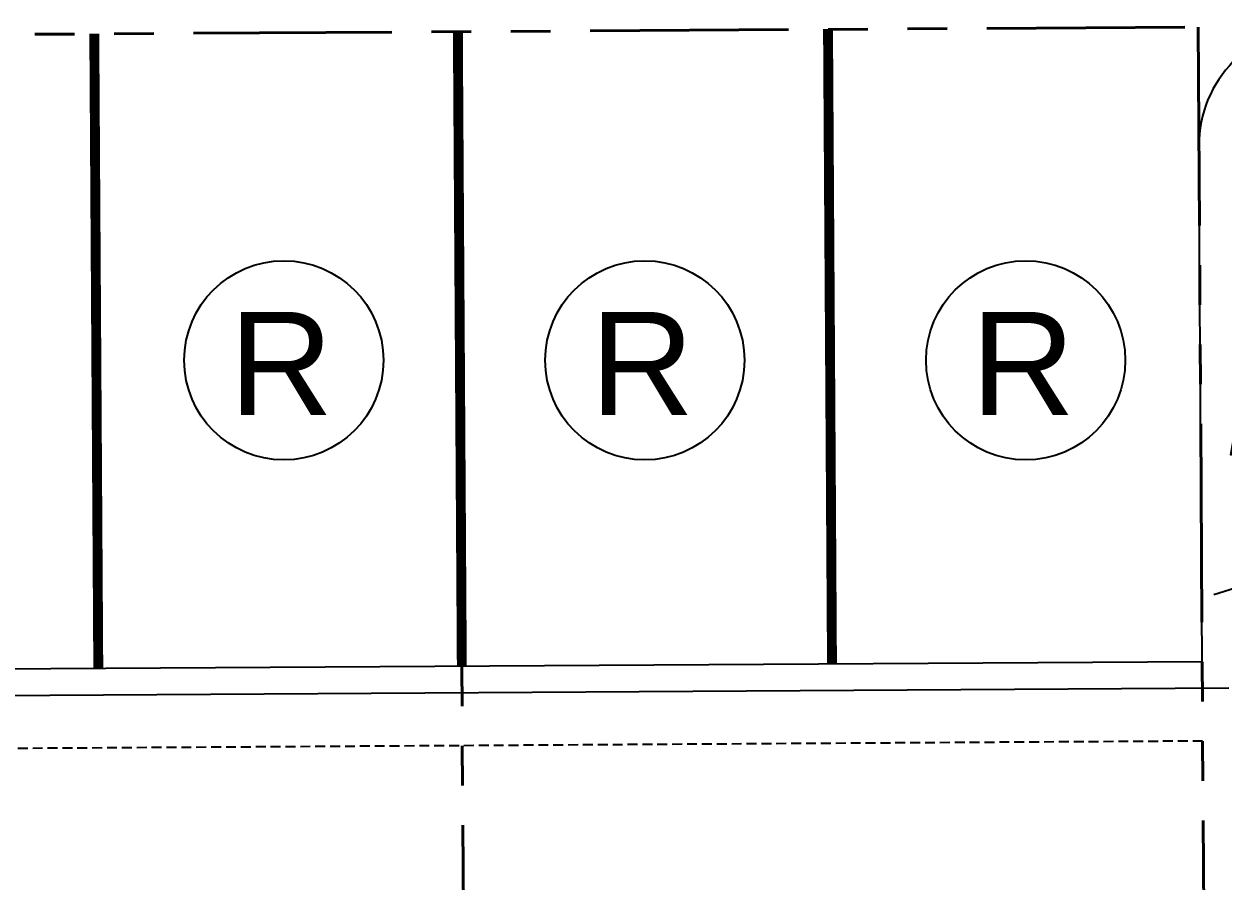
# Model space of a CAD drawing. Header units: feet. Extents: x 919634 to 928945, y 707022 to 708026.
# Drawn here: x 920693.47 to 920723.7, y 707259.83 to 707281.43 of the extents above; entities that cross this region are included whole.
import ezdxf
from ezdxf.enums import TextEntityAlignment as Align

# ---------------------------------------------------------------- set-up
doc = ezdxf.new("R2010")
doc.units = ezdxf.units.FT
doc.header["$LTSCALE"] = 20
doc.header["$MEASUREMENT"] = 0
doc.linetypes.add('Site Plan$0$HIDDEN2', pattern=[0.1875, 0.125, -0.0625])
doc.linetypes.add('Site Plan$0$PHANTOM2', pattern=[1.25, 0.625, -0.125, 0.125, -0.125, 0.125, -0.125])
for name, color, linetype in [('-u-site-xref', 7, 'Continuous'), ('LK-TREE-013M', 6, 'Continuous'), ('LK-TREE-025M', 2, 'Continuous'), ('LK-TREE-035M', 123, 'Continuous'), ('LK-TREE-050M', 2, 'Continuous'), ('LK-TREE-TRNK', 32, 'Continuous'), ('LP-TREE', 15, 'Continuous'), ('Site Plan$0$-u-site-parking_overhang', 252, 'Site Plan$0$HIDDEN2'), ('Site Plan$0$SP-PARKING DESIGNATION', 254, 'Continuous')]:
    doc.layers.add(name, color=color, linetype=linetype)
for name, color, linetype, lineweight in [('Site Plan$0$SP-CURB', 3, 'Continuous', 25), ('Site Plan$0$SP-LOT LINES', 252, 'Site Plan$0$PHANTOM2', 40), ('Site Plan$0$SP-PARKING-STRIPE', 252, 'Continuous', 25)]:
    doc.layers.add(name, color=color, linetype=linetype, lineweight=lineweight)
doc.layers.get('-u-site-xref').off()
doc.styles.add('Site Plan$0$ARIAL', font='arial.ttf')

# ---------------------------------------------------------------- blocks, each defined once
blk = doc.blocks.new('Site Plan')
at = {"layer": 'Site Plan$0$-u-site-parking_overhang', "ltscale": 0.1}
blk.add_line((920668.19, 707263.024), (920723.189, 707263.368), dxfattribs=at)
at = {"layer": 'Site Plan$0$SP-CURB'}
for p, q in [((920723.176, 707265.367), (920723.095, 707278.358)), ((920668.177, 707265.024), (920723.176, 707265.368)), ((920667.512, 707264.353), (920723.85, 707264.705))]:
    blk.add_line(p, q, dxfattribs=at)
blk.add_arc((920726.095, 707278.377), 3, 90.3592, 180.3592, dxfattribs=at)
at = {"layer": 'Site Plan$0$SP-LOT LINES', "ltscale": 0.4, "extrusion": (-1.01273e-05, 0.001617, 0.999999)}
for p, q in [((920627.745, 707280.761, -0.008), (920723.076, 707281.358, -0.008)), ((920704.41, 707281.241, -0.008), (920704.973, 707191.243, 0.137)), ((920723.076, 707281.358, -0.008), (920723.64, 707191.36, 0.137))]:
    blk.add_line(p, q, dxfattribs=at)
at = {"layer": 'Site Plan$0$SP-PARKING DESIGNATION'}
for centre in [(920700.022, 707272.957), (920709.124, 707272.957), (920718.727, 707272.957)]:
    blk.add_circle(centre, 2.511, dxfattribs=at)
at = {"layer": 'Site Plan$0$SP-PARKING-STRIPE', "const_width": 0.25}
for points in [[(920695.243, 707281.194), (920695.344, 707265.194)], [(920704.51, 707265.252), (920704.41, 707281.251)], [(920713.843, 707265.31), (920713.743, 707281.31)]]:
    blk.add_lwpolyline(points, dxfattribs=at)
at = {"layer": 'Site Plan$0$SP-PARKING DESIGNATION', "style": 'Site Plan$0$ARIAL'}
for p in [(920699.954, 707271.578, 0), (920709.055, 707271.578, 0), (920718.659, 707271.578, 0)]:
    blk.add_text('R', height=2.6, dxfattribs=at).set_placement(p, align=Align.CENTER)
blk = doc.blocks.new('TREE-DCID-109')
at = {"layer": 'LK-TREE-013M'}
for q in [(-0.2167, 0.4824), (-0.3601, 0.4331), (0.5178, -0.1757), (0.5412, -0.0897)]:
    blk.add_line((0, 0), q, dxfattribs=at)
at = {"layer": 'LK-TREE-025M'}
for q in [(0.3255, 0.4361), (-0.538, -0.1671), (-0.3929, -0.3378)]:
    blk.add_line((0, 0), q, dxfattribs=at)
at = {"layer": 'LK-TREE-035M'}
for q in [(0.1554, 0.5017), (-0.4146, 0.324), (-0.0073, -0.5611), (0.3673, -0.3859)]:
    blk.add_line((0, 0), q, dxfattribs=at)
at = {"layer": 'LK-TREE-050M'}
blk.add_lwpolyline([(0.2585, 0.4269), (0.4439, 0.2704), (0.4843, 0.0427, 0.127189), (0.4404, 0.0438, 0.875318), (0.449, -0.0318, 0.149076), (0.4901, -0.0195), (0.4473, -0.2584), (0.2703, -0.4072, 0.127189), (0.2492, -0.3686, 0.875318), (0.1881, -0.4139, 0.149076), (0.2192, -0.4433), (-0.009, -0.5257), (-0.2264, -0.4468, 0.127189), (-0.2035, -0.4093, 0.875318), (-0.2732, -0.379, 0.149076), (-0.2831, -0.4206), (-0.4686, -0.2642), (-0.509, -0.0365, 0.127189), (-0.4651, -0.0376, 0.875318), (-0.4737, 0.038, 0.149076), (-0.5147, 0.0258), (-0.4719, 0.2646), (-0.2949, 0.4134, 0.127189), (-0.2739, 0.3749, 0.875318), (-0.2128, 0.4201, 0.149076), (-0.2439, 0.4495), (-0.0157, 0.5319), (0.2017, 0.453, 0.127189), (0.1788, 0.4155, 0.875318), (0.2486, 0.3852, 0.149076)], format="xyb", close=True, dxfattribs=at)
at = {"layer": 'LK-TREE-TRNK', "const_width": 0.0375}
blk.add_lwpolyline([(-0.0188, 0, 1), (0.0188, 0, 1)], format="xyb", close=True, dxfattribs=at)

msp = doc.modelspace()

# ---------------------------------------------------------------- block references
at = {"layer": '-u-site-xref'}
msp.add_blockref('Site Plan', (0, 0), dxfattribs=at)

# ---------------------------------------------------------------- next in the draw order: block references
at = {"layer": 'LP-TREE', "xscale": 18.29877919221403, "yscale": 18.29877919221403, "zscale": 18.29877919221403}
msp.add_blockref('TREE-DCID-109', (920733.314, 707270.103), dxfattribs=at)

doc.saveas('drawing.dxf')
